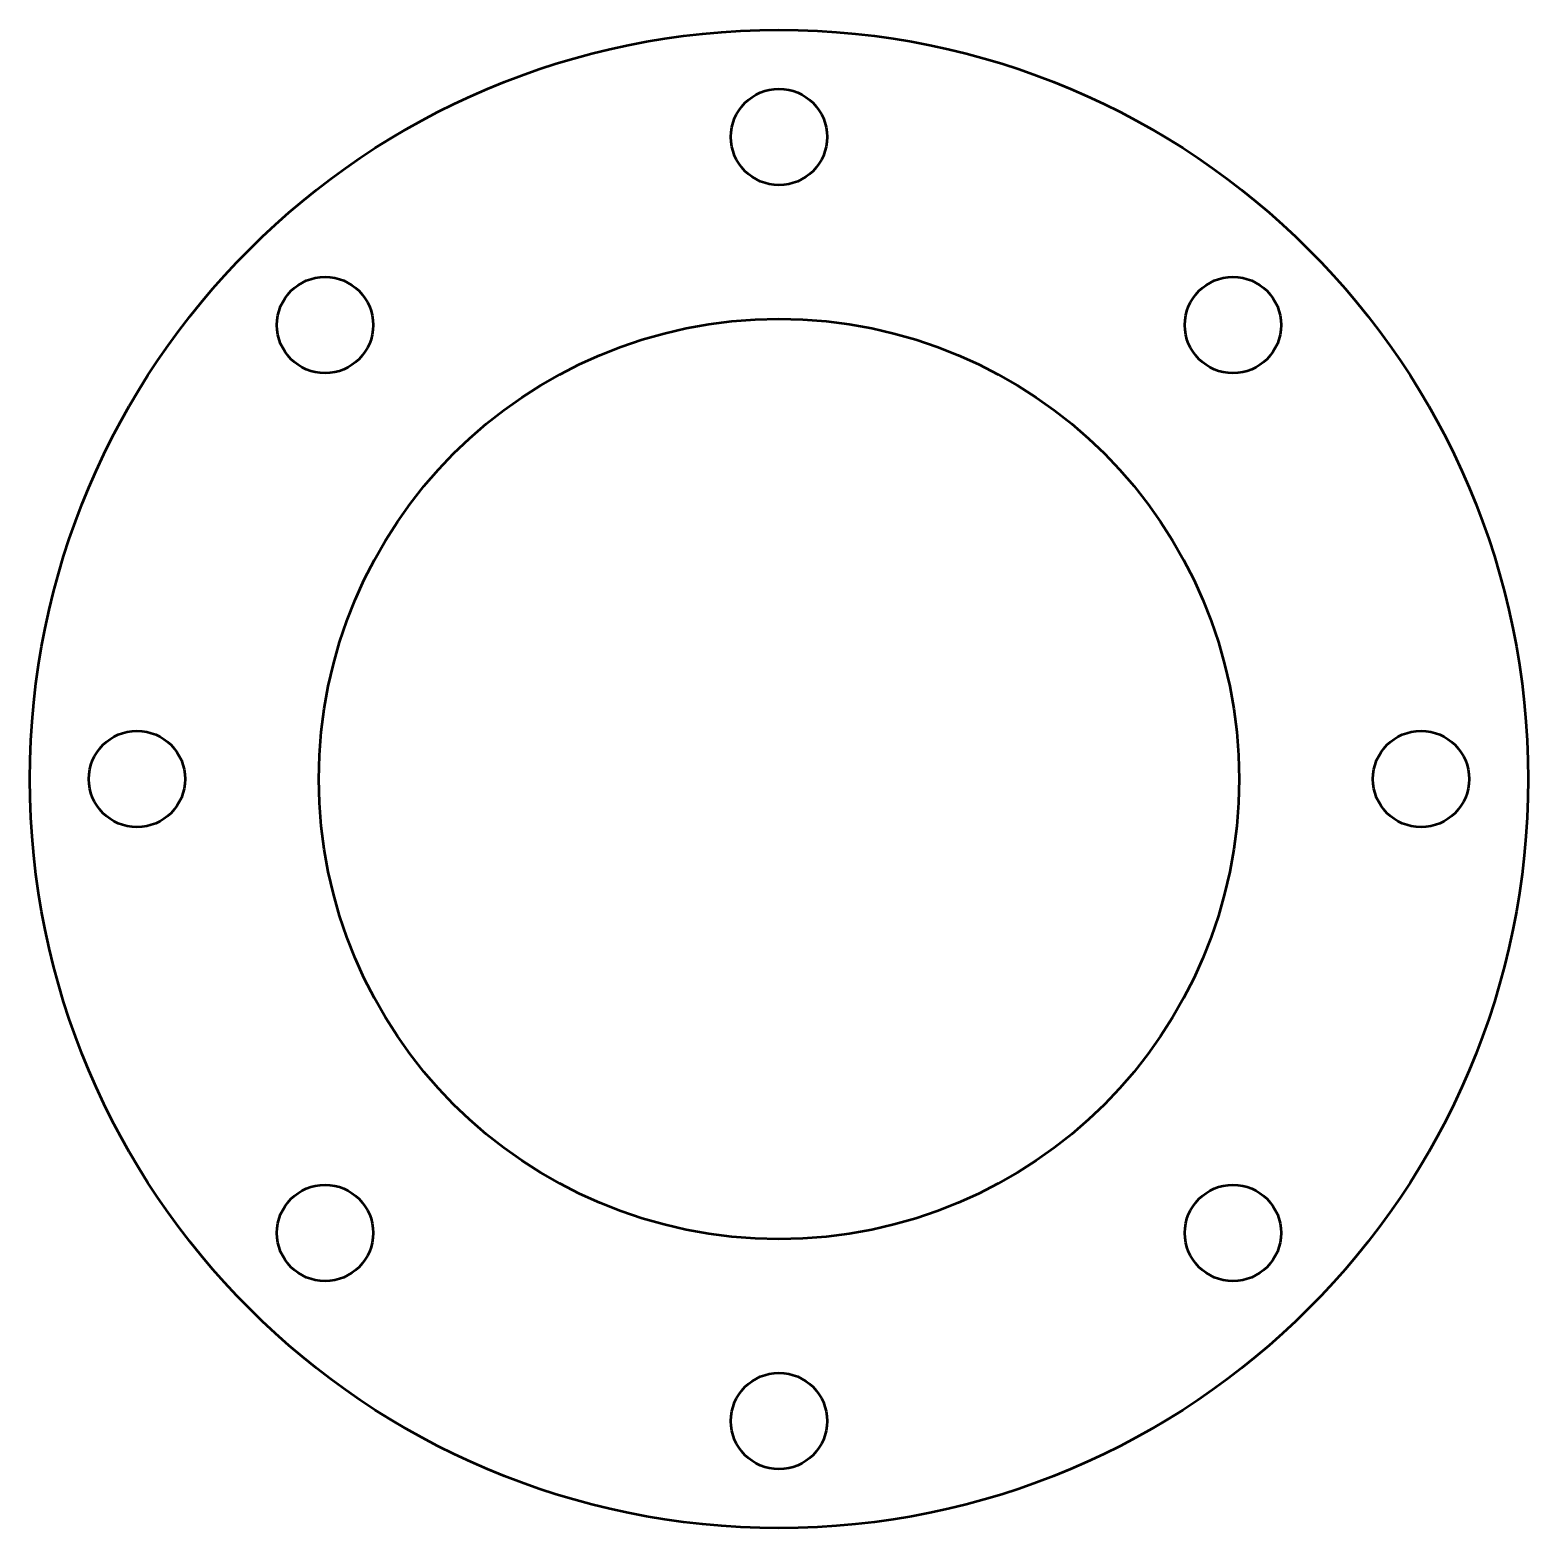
# Model space of a CAD drawing. Header units: millimetres. Extents: x 0 to 280, y 0 to 280.
import ezdxf

# ---------------------------------------------------------------- set-up
doc = ezdxf.new("R2010")
doc.units = ezdxf.units.MM
doc.layers.add('IV_INTERIOR_PROFILES', color=7, linetype='Continuous', lineweight=50)
doc.layers.add('IV_OUTER_PROFILE', color=7, linetype='Continuous', lineweight=50)

msp = doc.modelspace()

# ---------------------------------------------------------------- linework, layer by layer
at = {"layer": 'IV_INTERIOR_PROFILES'}
for centre, radius in [((140, 260), 9), ((55.15, 224.85), 9), ((224.85, 224.85), 9), ((140, 140), 86), ((20, 140), 9), ((260, 140), 9), ((55.15, 55.15), 9), ((224.85, 55.15), 9), ((140, 20), 9)]:
    msp.add_circle(centre, radius, dxfattribs=at)
at = {"layer": 'IV_OUTER_PROFILE'}
msp.add_circle((140, 140), 140, dxfattribs=at)

doc.saveas('drawing.dxf')
